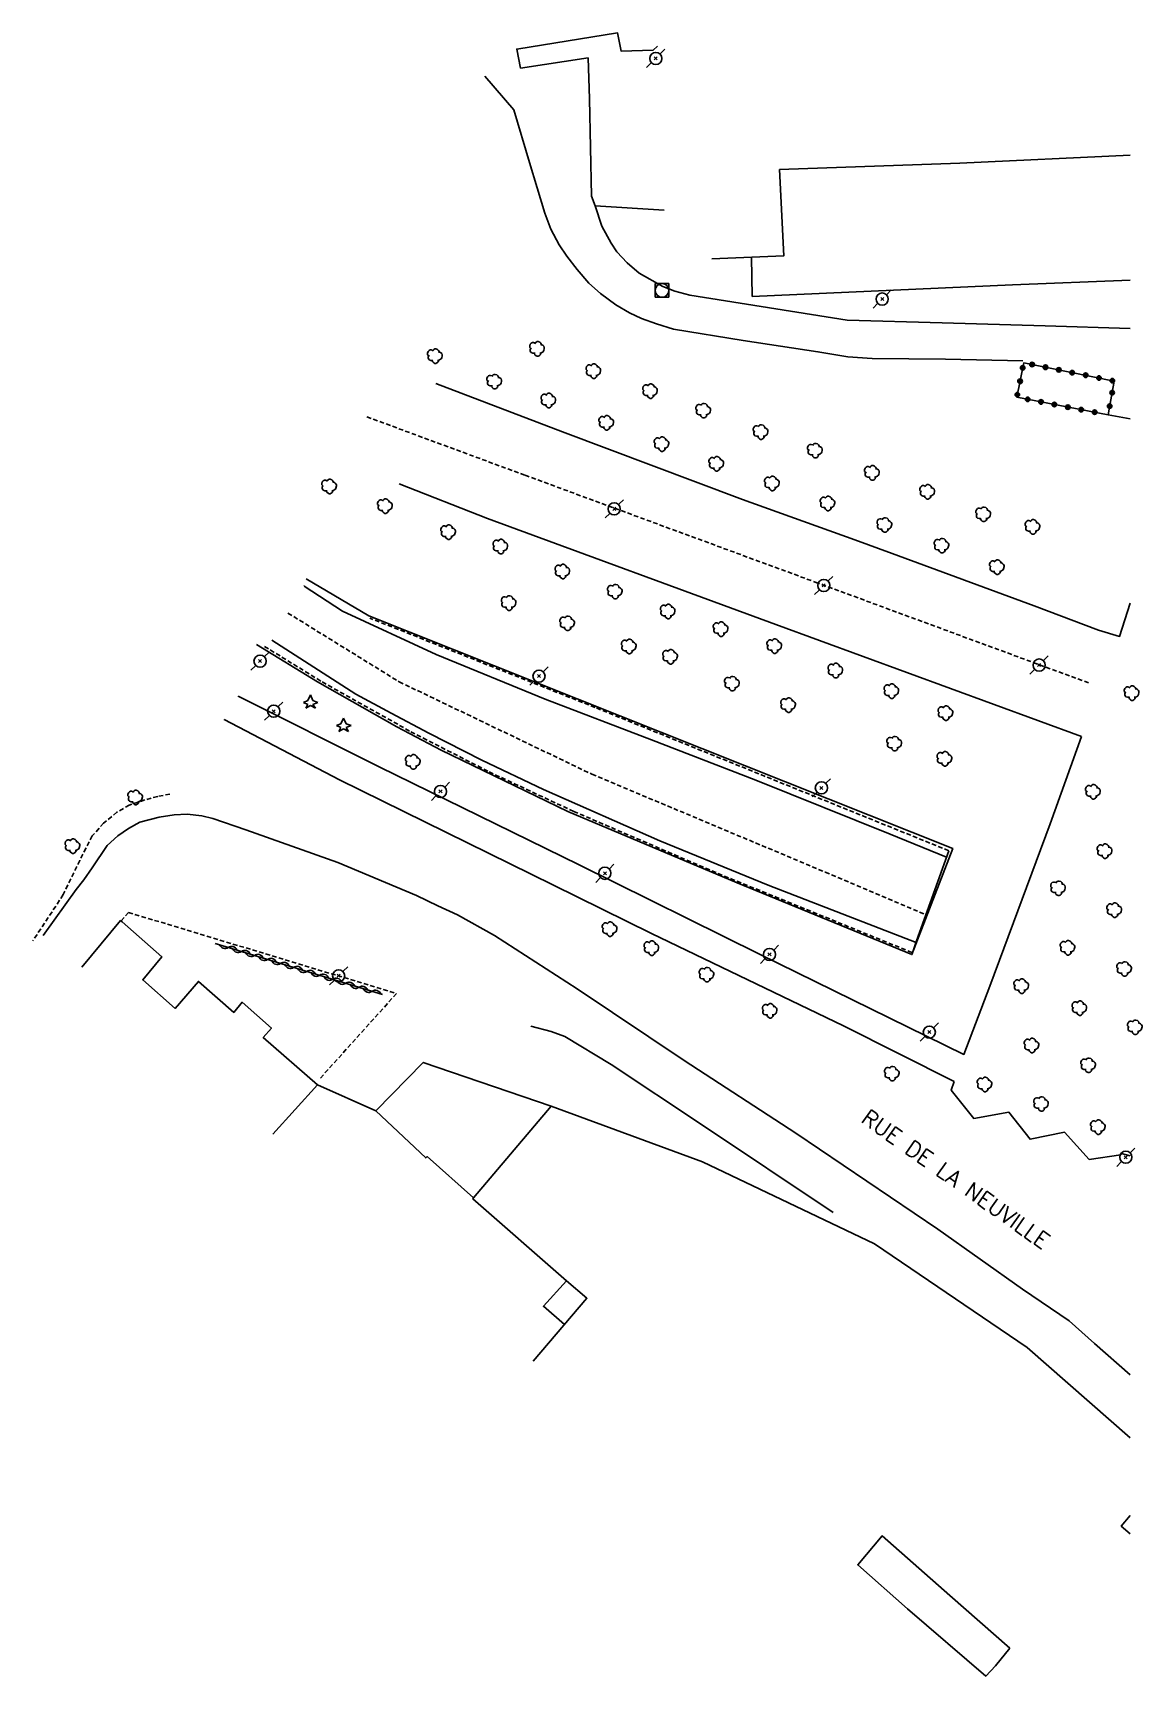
# Model space of a CAD drawing. Header units: millimetres. Extents: x 155000 to 156001, y 122119 to 123000.
# Drawn here: x 155879.5 to 156001.3, y 122795.1 to 122975.6 of the extents above; entities that cross this region are included whole.
import ezdxf
from ezdxf.enums import TextEntityAlignment as Align

# ---------------------------------------------------------------- set-up
doc = ezdxf.new("R2010")
doc.units = ezdxf.units.MM
doc.linetypes.add('DASHED', pattern=[0.75, 0.5, -0.25])
doc.layers.get('0').update_dxf_attribs({"linetype": 'CONTINUOUS'})
for name, color, linetype in [('W0001', 6, 'DASHED'), ('W0006', 2, 'CONTINUOUS'), ('W0008', 7, 'CONTINUOUS'), ('W0010', 4, 'CONTINUOUS'), ('W0014', 7, 'CONTINUOUS'), ('W0017', 7, 'CONTINUOUS'), ('W0070', 7, 'DASHED'), ('W0101', 7, 'CONTINUOUS'), ('W0104', 1, 'CONTINUOUS'), ('W0112', 1, 'DASHED'), ('W0120', 7, 'CONTINUOUS'), ('W0300', 7, 'CONTINUOUS'), ('W0303', 7, 'CONTINUOUS'), ('W0310', 3, 'CONTINUOUS'), ('W0323', 7, 'CONTINUOUS'), ('W0420', 7, 'CONTINUOUS'), ('W0473', 7, 'CONTINUOUS'), ('W0989', 7, 'CONTINUOUS'), ('W1102', 7, 'CONTINUOUS')]:
    doc.layers.add(name, color=color, linetype=linetype)
doc.styles.get("Standard").update_dxf_attribs({"font": 'romans.shx', "width": 0.85})

# ---------------------------------------------------------------- blocks, each defined once
blk = doc.blocks.new('T473')
for p, q in [((-0.166667, 0.166667), (0.166667, -0.166667)), ((-0.166667, -0.166667), (0.166667, 0.166667)), ((0.500001, 0.500001), (1.000002, 1.000002)), ((-1.000002, -1.000002), (-0.500001, -0.500001))]:
    blk.add_line(p, q)
blk.add_ellipse((0, 0), major_axis=(0.471405, 0.471405), ratio=1, start_param=5.4977871438, end_param=11.780972451)
blk = doc.blocks.new('T300')
for p, q in [((-0.8, 0.51), (-0.86, 0.34)), ((-0.86, 0.34), (-0.86, 0.17)), ((-0.86, 0.17), (-0.74, 0.06)), ((-0.69, 0.63), (-0.8, 0.51)), ((-0.8, -0.06), (-0.74, 0.06)), ((-0.74, 0.06), (-0.69, 0.11)), ((-0.57, 0.69), (-0.69, 0.63)), ((-0.46, 0.69), (-0.57, 0.69)), ((-0.29, 0.63), (-0.46, 0.69)), ((-0.29, 0.63), (-0.17, 0.74)), ((-0.23, 0.57), (-0.29, 0.63)), ((-0.17, 0.74), (-0.06, 0.8)), ((-0.06, 0.8), (0.06, 0.8)), ((0.06, 0.8), (0.23, 0.74)), ((0.23, 0.74), (0.34, 0.63)), ((0.34, 0.63), (0.4, 0.51)), ((0.46, 0.46), (0.34, 0.46)), ((0.4, 0.51), (0.4, 0.46)), ((0.57, 0.4), (0.46, 0.46)), ((0.57, 0.4), (0.69, 0.29)), ((0.69, 0.29), (0.74, 0.17)), ((0.74, 0.06), (0.69, -0.17)), ((0.74, 0.17), (0.74, 0.06)), ((-0.8, -0.17), (-0.8, -0.06)), ((-0.8, -0.23), (-0.8, -0.17)), ((-0.74, -0.34), (-0.8, -0.23)), ((-0.69, -0.4), (-0.74, -0.34)), ((-0.51, -0.46), (-0.69, -0.4)), ((-0.4, -0.46), (-0.51, -0.46)), ((-0.4, -0.46), (-0.34, -0.46)), ((-0.34, -0.46), (-0.34, -0.4)), ((-0.34, -0.51), (-0.34, -0.46)), ((-0.29, -0.63), (-0.34, -0.51)), ((-0.17, -0.74), (-0.29, -0.63)), ((-0.06, -0.8), (-0.17, -0.74)), ((0.06, -0.8), (-0.06, -0.8)), ((0.17, -0.74), (0.06, -0.8)), ((0.23, -0.69), (0.17, -0.74)), ((0.29, -0.46), (0.23, -0.46)), ((0.29, -0.63), (0.23, -0.69)), ((0.46, -0.4), (0.29, -0.46)), ((0.34, -0.51), (0.29, -0.63)), ((0.34, -0.51), (0.34, -0.46)), ((0.57, -0.34), (0.46, -0.4)), ((0.63, -0.29), (0.57, -0.34)), ((0.69, -0.17), (0.63, -0.29))]:
    blk.add_line(p, q)
blk = doc.blocks.new('T303')
for p, q in [((-0.77, 0), (-0.28, 0.21)), ((-0.28, -0.21), (-0.77, 0)), ((-0.28, 0.21), (0, 0.83)), ((0, 0.83), (0.28, 0.21)), ((0.28, 0.21), (0.83, 0)), ((0.83, 0), (0.28, -0.21)), ((-0.49, -0.63), (-0.28, -0.21)), ((0, -0.35), (-0.49, -0.63)), ((0.56, -0.63), (0, -0.35)), ((0.28, -0.21), (0.56, -0.63))]:
    blk.add_line(p, q)
blk = doc.blocks.new('T420')
for p, q in [((0.75, 0.75), (-0.75, 0.75)), ((-0.75, 0.75), (-0.75, -0.75)), ((0.75, 0.75), (0.75, -0.75)), ((0.75, -0.75), (-0.75, -0.75))]:
    blk.add_line(p, q)
blk.add_ellipse((0, 0), major_axis=(-0.53, 0.53), ratio=1, start_param=3.926991, end_param=10.210176)
blk = doc.blocks.new('t323o')
at = {"color": 0, "linetype": 'Continuous'}
for radius in [0.25, 0.15]:
    blk.add_circle((0, 0), radius, dxfattribs=at)
blk = doc.blocks.new('t310o')
at = {"color": 0, "linetype": 'Continuous'}
for centre, start, end in [((-0.5, 0.38), 216.8699, 323.1304), ((0.5, -0.37), 36.8699, 143.1303)]:
    blk.add_arc(centre, 0.625, start, end, dxfattribs=at)

msp = doc.modelspace()

# ---------------------------------------------------------------- linework, layer by layer
at = {"layer": 'W0001'}
msp.add_lwpolyline([(155907.49, 122911.87), (155919.71, 122904.32), (155940.88, 122894.17), (155966.51, 122883.41), (155977.56, 122878.73)], dxfattribs=at)
at = {"layer": 'W0006'}
for points in [[(155948.81, 122956.12), (155941.24, 122956.59), (155940.83, 122957.65), (155940.6, 122968.34), (155940.45, 122972.85), (155933.05, 122971.73), (155932.62, 122973.81), (155943.67, 122975.6), (155944.08, 122973.6), (155947.62, 122973.71)], [(155948.08, 122974.14), (155947.62, 122973.71)]]:
    msp.add_lwpolyline(points, dxfattribs=at)
at = {"layer": 'W0008'}
for points in [[(155909.27, 122914.83), (155909.27, 122914.83), (155913.48, 122912.07), (155923.77, 122907.32), (155935.74, 122902.43), (155947.41, 122897.95), (155958.88, 122893.53), (155973.63, 122887.59), (155979.81, 122885.07)], [(155976.48, 122875.7), (155960.25, 122882), (155948.32, 122886.87), (155935.55, 122892.5), (155928.79, 122895.7), (155922.98, 122898.67), (155918.83, 122900.88), (155914.95, 122902.98), (155914.95, 122902.98), (155905.71, 122908.91)]]:
    msp.add_lwpolyline(points, dxfattribs=at)
at = {"layer": 'W0010'}
msp.add_lwpolyline([(155909.48, 122915.62), (155916.39, 122911.56), (155980.5, 122886.01), (155976.03, 122874.36), (155956.83, 122882.24), (155938.25, 122890.09), (155924.33, 122896.83), (155919.47, 122899.38), (155910.74, 122904.31), (155904.03, 122908.41)], dxfattribs=at)
at = {"layer": 'W0014'}
for points in [[(155996.51, 122909.99), (155989.46, 122912.68), (155973.87, 122918.41), (155969.75, 122919.92), (155957.4, 122924.35), (155937.65, 122931.76), (155923.72, 122937.07)], [(155919.71, 122926.08), (155929.41, 122922.25), (155961.07, 122910.61), (155994.64, 122898.3)], [(156000, 122912.94), (155998.83, 122909.3), (155996.51, 122909.99)], [(155994.64, 122898.3), (155991.2, 122888.71), (155984.59, 122870.89), (155981.74, 122863.39), (155959.28, 122874.4), (155939.47, 122884.2), (155917.5, 122894.99), (155902.02, 122902.75), (155902.02, 122902.75)], [(155980.66, 122860.41), (155968.52, 122866.52), (155947.43, 122876.69), (155936.6, 122882.03), (155913.16, 122893.55), (155900.48, 122900.18), (155900.48, 122900.18), (155900.48, 122900.18)], [(156000, 122852.25), (155999.03, 122852.53), (155998.95, 122852.38), (155995.48, 122851.87), (155992.77, 122854.85), (155989, 122854.08), (155986.67, 122857.05), (155982.81, 122856.36), (155980.32, 122859.46), (155980.66, 122860.41)]]:
    msp.add_lwpolyline(points, dxfattribs=at)
at = {"layer": 'W0017'}
for points in [[(155929.1, 122970.84), (155932.32, 122967.14)], [(155988.21, 122939.59), (155979.72, 122939.74), (155971.66, 122939.83), (155968.97, 122940.03), (155965.69, 122940.58), (155957.5, 122941.79), (155949.83, 122943.06), (155947.97, 122943.62), (155946.33, 122944.24), (155945.01, 122944.86), (155943.5, 122945.73), (155941.83, 122946.96), (155940.53, 122948.12), (155939.24, 122949.62), (155938.11, 122951.08), (155937.27, 122952.33), (155936.38, 122954.03), (155935.7, 122955.8), (155934.01, 122961.37), (155932.32, 122967.14)], [(156000, 122943.13), (155990.67, 122943.43), (155979.34, 122943.76), (155968.92, 122944.05), (155951.63, 122946.8), (155950, 122947.24), (155948.67, 122947.75), (155946.08, 122949.22), (155944.74, 122950.33), (155943.61, 122951.55), (155942.98, 122952.51), (155941.97, 122954.38), (155941.24, 122956.59)], [(156000, 122933.19), (155997.57, 122933.65)], [(155880.62, 122876.44), (155884.24, 122881.5), (155885.08, 122882.57), (155886.01, 122883.89), (155887.63, 122886.35), (155888.8, 122887.42), (155889.99, 122888.21), (155891.24, 122888.89), (155893.34, 122889.44), (155895, 122889.71), (155896.43, 122889.8), (155898.03, 122889.61), (155899.23, 122889.3), (155902.88, 122888.06), (155912.96, 122884.48), (155921.62, 122880.86), (155923.95, 122879.7), (155926.1, 122878.71), (155930.17, 122876.47), (155939.24, 122870.59), (155951, 122862.73), (155963.27, 122854.75), (155978.88, 122844.21), (155988.17, 122837.63), (155993.3, 122834.13), (155996.09, 122831.63), (156000, 122828.2)], [(155967.37, 122846.02), (155952.92, 122855.71), (155943, 122862.3), (155937.91, 122865.35), (155936.42, 122865.93), (155934.17, 122866.5)]]:
    msp.add_lwpolyline(points, dxfattribs=at)
at = {"layer": 'W0070'}
msp.add_lwpolyline([(155916.16, 122933.42), (155933.53, 122927.01), (155965.41, 122915.27), (155995.57, 122904.15)], dxfattribs=at)
at = {"layer": 'W0101'}
for points in [[(156000, 122962.15), (155981.27, 122961.29), (155961.48, 122960.57), (155961.94, 122951.1), (155961.94, 122951.1), (155954.03, 122950.77)], [(155884.87, 122872.98), (155889.12, 122878.1), (155889.27, 122877.97), (155893.65, 122874.1), (155891.54, 122871.58), (155895.1, 122868.45), (155897.66, 122871.42), (155901.55, 122868), (155902.45, 122869.12), (155905.67, 122866.29), (155904.78, 122865.24), (155910.73, 122860.06)], [(155910.73, 122860.06), (155917.14, 122857.2)], [(155927.89, 122847.64), (155936.39, 122857.71), (155953.04, 122851.6), (155971.91, 122842.58), (155988.69, 122831.19), (156000, 122821.3)], [(155927.89, 122847.64), (155922.78, 122852.18), (155922.62, 122852.03), (155917.14, 122857.2)], [(156000, 122812.74), (155999.01, 122811.59), (156000, 122810.73)]]:
    msp.add_lwpolyline(points, dxfattribs=at)
msp.add_lwpolyline([(155986.79, 122798.19), (155985.22, 122796.25), (155984.15, 122795.11), (155975.52, 122802.52), (155970.08, 122807.33), (155972.75, 122810.51), (155980.19, 122803.96)], close=True, dxfattribs=at)
at = {"layer": 'W0104'}
for points in [[(156000, 122948.42), (155987.08, 122947.93), (155958.48, 122946.64), (155958.42, 122950.95)], [(155917.14, 122857.2), (155922.35, 122862.51), (155936.39, 122857.71)], [(155937.87, 122833.75), (155935.55, 122835.73), (155938.1, 122838.54)]]:
    msp.add_lwpolyline(points, dxfattribs=at)
at = {"layer": 'W0112'}
for points in [[(155980.06, 122885.77), (155941.23, 122901.5), (155916.47, 122911.32)], [(155904.92, 122908.21), (155911.26, 122904.3), (155920.99, 122898.84), (155929.59, 122894.43), (155938.89, 122890.08), (155954.72, 122883.27), (155976.08, 122874.57)], [(155894.53, 122891.99), (155893.19, 122891.73), (155891.77, 122891.35), (155890.07, 122890.78), (155888.71, 122890.01), (155887.25, 122888.79), (155886.01, 122887.4), (155884.62, 122884.71), (155882.82, 122880.95), (155879.48, 122875.87)], [(155889.18, 122878.05), (155889.97, 122878.99), (155919.42, 122870.09)], [(155919.42, 122870.09), (155910.9, 122860.62)]]:
    msp.add_lwpolyline(points, dxfattribs=at)
at = {"layer": 'W0120'}
msp.add_lwpolyline([(155980.06, 122885.77), (155978.86, 122882.38), (155976.54, 122875.86), (155976.08, 122874.57)], dxfattribs=at)
at = {"layer": 'W0310'}
msp.add_lwpolyline([(155899.51, 122875.58), (155917.87, 122869.98)], dxfattribs=at)
at = {"layer": 'W0323'}
msp.add_lwpolyline([(155997.57, 122933.65), (155998.24, 122937.35), (155988.3, 122939.35), (155987.55, 122935.57)], close=True, dxfattribs=at)
at = {"layer": 'W1102'}
for points in [[(155910.73, 122860.06), (155905.82, 122854.62)], [(155934.44, 122829.72), (155940.32, 122836.62), (155940.32, 122836.62), (155938.1, 122838.54), (155927.8, 122847.53), (155927.89, 122847.64)]]:
    msp.add_lwpolyline(points, dxfattribs=at)

# ---------------------------------------------------------------- block references
at = {"layer": 'W0300', "rotation": 359.9999899820874}
for p in [(155923.69, 122940.08), (155934.91, 122940.88), (155941.09, 122938.44), (155930.21, 122937.29), (155947.32, 122936.24), (155936.15, 122935.21), (155953.16, 122934.1), (155942.51, 122932.76), (155959.46, 122931.75), (155948.58, 122930.43), (155965.43, 122929.71), (155954.59, 122928.26), (155971.69, 122927.26), (155912.07, 122925.77), (155960.7, 122926.11), (155977.76, 122925.18), (155918.2, 122923.61), (155966.81, 122923.91), (155973.06, 122921.54), (155983.91, 122922.71), (155925.14, 122920.75), (155989.32, 122921.33), (155930.88, 122919.17), (155979.33, 122919.27), (155937.69, 122916.43), (155985.4, 122916.91), (155943.45, 122914.22), (155931.79, 122912.97), (155938.22, 122910.74), (155949.26, 122912.04), (155955.07, 122910.11), (155944.98, 122908.2), (155949.52, 122907.07), (155960.96, 122908.24), (155967.67, 122905.55), (155956.31, 122904.12), (155962.48, 122901.76), (155973.82, 122903.29), (156000.21, 122903.08), (155979.76, 122900.88), (155974.14, 122897.53), (155921.27, 122895.52), (155979.65, 122895.85), (155890.77, 122891.61), (155995.96, 122892.23), (155883.88, 122886.27), (155997.24, 122885.71), (155992.13, 122881.64), (155998.3, 122879.23), (155942.87, 122877.15), (155947.46, 122875.06), (155993.17, 122875.11), (155999.39, 122872.78), (155953.52, 122872.15), (155988.09, 122870.9), (155960.46, 122868.19), (155994.47, 122868.47), (156000.56, 122866.37), (155989.21, 122864.37), (155995.43, 122862.2), (155973.87, 122861.28), (155984.05, 122860.09), (155990.26, 122857.95), (155996.5, 122855.41)]:
    msp.add_blockref('T300', p, dxfattribs=at)
at = {"layer": 'W0303', "rotation": 359.9999899820874}
for p in [(155909.96, 122902.05), (155913.59, 122899.51)]:
    msp.add_blockref('T303', p, dxfattribs=at)
at = {"layer": 'W0310', "rotation": 343.021465780487}
for p in [(155900.94, 122875.14), (155902.38, 122874.7), (155903.81, 122874.27), (155905.25, 122873.83), (155906.68, 122873.39), (155908.12, 122872.95), (155909.55, 122872.51), (155910.99, 122872.08), (155912.42, 122871.64), (155913.86, 122871.2), (155915.29, 122870.76), (155916.73, 122870.32)]:
    msp.add_blockref('t310o', p, dxfattribs=at)
at = {"layer": 'W0323'}
for p, rotation in [((155988.19, 122938.8), 258.7832029182603), ((155989.22, 122939.17), 168.6424198583254), ((155990.69, 122938.87), 168.6424198583254), ((155992.16, 122938.58), 168.6424198583254), ((155993.63, 122938.28), 168.6424198583254), ((155987.9, 122937.33), 258.7832029182603), ((155995.1, 122937.99), 168.6424198583254), ((155996.57, 122937.69), 168.6424198583254), ((155998.04, 122937.39), 168.6424198583254), ((155987.6, 122935.86), 258.7832029182603), ((155988.73, 122935.34), 349.1736623408458), ((155990.2, 122935.06), 349.1736623408458), ((155991.67, 122934.78), 349.1736623408458), ((155997.74, 122934.6), 79.69243254630305), ((155998.01, 122936.08), 79.69243254630305), ((155993.15, 122934.49), 349.1736623408458), ((155994.62, 122934.21), 349.1736623408458), ((155996.09, 122933.93), 349.1736623408458)]:
    msp.add_blockref('t323o', p, dxfattribs=dict(at, rotation=rotation))
at = {"layer": 'W0420', "rotation": 359.9999899820874}
msp.add_blockref('T420', (155948.58, 122947.31), dxfattribs=at)
at = {"layer": 'W0473', "rotation": 359.9999899820874}
for p in [(155947.89, 122972.79), (155972.76, 122946.36), (155943.33, 122923.32), (155966.34, 122914.9), (155904.43, 122906.59), (155989.99, 122906.16), (155935.07, 122904.95), (155905.93, 122901.09), (155966.08, 122892.67), (155924.25, 122892.28), (155942.3, 122883.29), (155960.38, 122874.38), (155913.06, 122872.03), (155977.94, 122865.85), (155999.51, 122852.1)]:
    msp.add_blockref('T473', p, dxfattribs=at)

# ---------------------------------------------------------------- texts
at = {"layer": 'W0989'}
msp.add_text('RUE DE LA NEUVILLE', height=1.75, rotation=324.8232, dxfattribs=at).set_placement((155970.82, 122856.77), align=Align.MIDDLE_LEFT)

doc.saveas('drawing.dxf')
